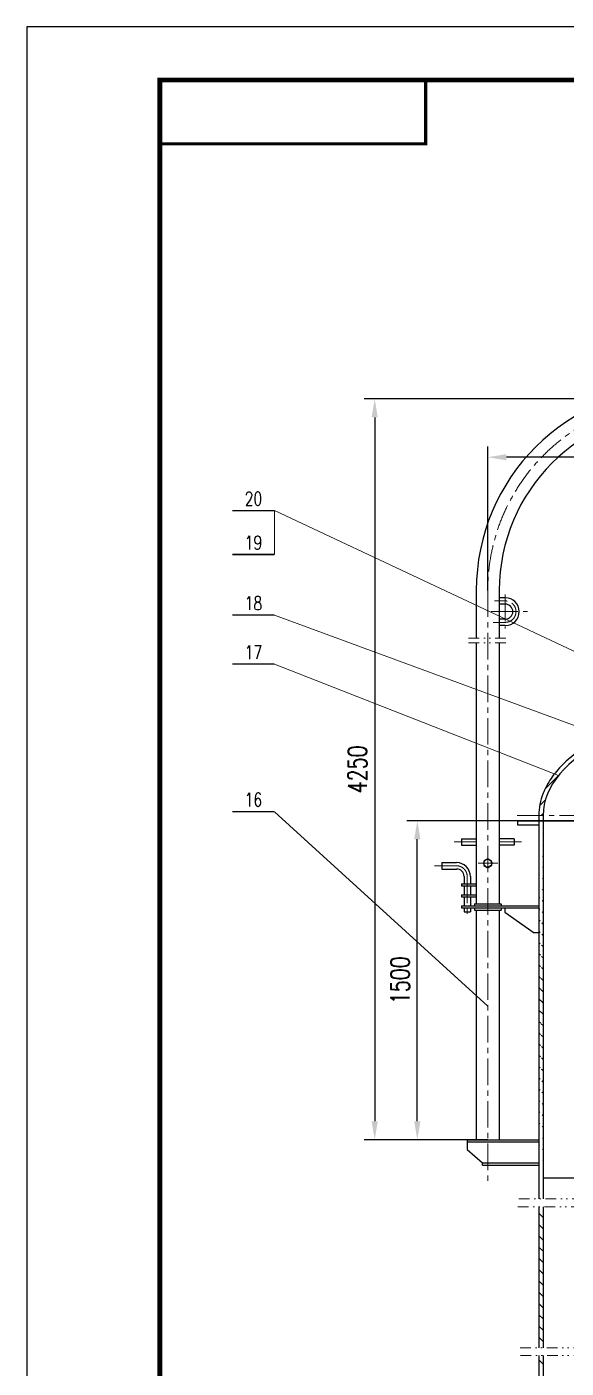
# Model space of a CAD drawing. Extents: x 3113 to 17963, y 3714 to 24739.
# Drawn here: x 3113 to 5648, y 18435 to 24739 of the extents above; entities that cross this region are included whole.
import ezdxf
from ezdxf.enums import TextEntityAlignment as Align

# ---------------------------------------------------------------- set-up
doc = ezdxf.new("R2010")
doc.units = 0
doc.header["$LTSCALE"] = 100
doc.header["$MEASUREMENT"] = 0
doc.linetypes.add('CENTER', pattern=[2, 1.25, -0.25, 0.25, -0.25])
doc.linetypes.add('DIVIDE', pattern=[1.25, 0.5, -0.25, 0, -0.25, 0, -0.25])
doc.layers.get('0').update_dxf_attribs({"linetype": 'CONTINUOUS', "lineweight": 25})
doc.layers.get('DEFPOINTS').update_dxf_attribs({"linetype": 'CONTINUOUS', "lineweight": 25})
for name, color, linetype, lineweight in [('1', 2, 'CENTER', 9), ('3', 4, 'DIVIDE', 9), ('5', 1, 'CONTINUOUS', 9), ('dim', 1, 'CONTINUOUS', 9), ('text', 2, 'CONTINUOUS', 13)]:
    doc.layers.add(name, color=color, linetype=linetype, lineweight=lineweight)
doc.styles.add('ROMANS', font='romans', dxfattribs={"width": 0.75})
doc.styles.get("Standard").update_dxf_attribs({"font": 'txt', "width": 0.75, "bigfont": 'hztxt'})
doc.dimstyles.get("Standard").update_dxf_attribs({"dimtxt": 0.18, "dimasz": 0.18, "dimexe": 0.18, "dimexo": 0.0625, "dimgap": 0.09, "dimtad": 0, "dimtih": 1, "dimtoh": 1, "dimdec": 4, "dimzin": 0, "dimdsep": 46, "dimtxsty": 'Standard', "dimcen": 0.09, "dimadec": 0, "dimazin": 0, "dimtfac": 1, "dimtdec": 4, "dimtofl": 0, "dimtmove": 0, "dimatfit": 3, "dimfxl": 0, "dimtolj": 1, "dimtzin": 0, "dimarcsym": 0})
pattern_1 = [(135, (6791.052, 31998.23), (-26.5165, -26.5165), [])]

# ---------------------------------------------------------------- blocks, each defined once
blk = doc.blocks.new('*D5')
at = {"layer": 'DEFPOINTS', "color": 0}
for p in [(7079.3, 22793), (5279.2, 22716.2), (5279.2, 22090.5)]:
    blk.add_point(p, dxfattribs=at)
at = {"layer": 'dim', "color": 0, "lineweight": -2}
for p, q in [((5279.2, 22090.5), (5279.2, 22766.2)), ((7079.3, 22793), (7079.3, 22666.2)), ((6991.8, 22716.2), (5366.7, 22716.2))]:
    blk.add_line(p, q, dxfattribs=at)
at = {"layer": 'dim', "color": 0}
for points in [[(5366.7, 22730.7), (5366.7, 22701.6), (5279.2, 22716.2)], [(6991.8, 22730.7), (6991.8, 22701.6), (7079.3, 22716.2)]]:
    blk.add_solid(points, dxfattribs=at)
at = {"layer": 'dim', "color": 0, "insert": (6179.3, 22797.4), "char_height": 87.5, "attachment_point": 5, "style": 'ROMANS'}
blk.add_mtext('\\A1;1800', dxfattribs=at)
blk = doc.blocks.new('*D68')
at = {"layer": 'DEFPOINTS', "color": 0}
for p in [(4948.1, 21008), (5852.5, 21008), (5279.2, 19508)]:
    blk.add_point(p, dxfattribs=at)
at = {"layer": 'dim', "color": 0, "lineweight": -2}
for p, q in [((5852.5, 21008), (4898.1, 21008)), ((4948.1, 19595.5), (4948.1, 20920.5)), ((5279.2, 19508), (4898.1, 19508))]:
    blk.add_line(p, q, dxfattribs=at)
at = {"layer": 'dim', "color": 0}
for points in [[(4933.5, 20920.5), (4962.7, 20920.5), (4948.1, 21008)], [(4933.5, 19595.5), (4962.7, 19595.5), (4948.1, 19508)]]:
    blk.add_solid(points, dxfattribs=at)
at = {"layer": 'dim', "color": 0, "insert": (4866.8, 20258), "char_height": 87.5, "attachment_point": 5, "rotation": 90, "style": 'ROMANS'}
blk.add_mtext('\\A1;1500', dxfattribs=at)
blk = doc.blocks.new('*D69')
at = {"layer": 'DEFPOINTS', "color": 0}
for p in [(6418.8, 22990.5), (4747.8, 19508), (5182, 19508)]:
    blk.add_point(p, dxfattribs=at)
at = {"layer": 'dim', "color": 0, "lineweight": -2}
for p, q in [((6418.8, 22990.5), (4697.8, 22990.5)), ((4747.8, 22903), (4747.8, 19595.5)), ((5182, 19508), (4697.8, 19508))]:
    blk.add_line(p, q, dxfattribs=at)
at = {"layer": 'dim', "color": 0}
for points in [[(4733.2, 22903), (4762.4, 22903), (4747.8, 22990.5)], [(4733.2, 19595.5), (4762.4, 19595.5), (4747.8, 19508)]]:
    blk.add_solid(points, dxfattribs=at)
at = {"layer": 'dim', "color": 0, "insert": (4666.5, 21249.2), "char_height": 87.5, "attachment_point": 5, "rotation": 90, "style": 'ROMANS'}
blk.add_mtext('\\A1;4250', dxfattribs=at)

msp = doc.modelspace()

# ---------------------------------------------------------------- hatches: boundary and pattern name
at = {"layer": 'dim'}
h = msp.add_hatch(dxfattribs=at)
h.set_pattern_fill('ANSI31', color=256, scale=300, angle=90, style=0)
h.set_pattern_definition(pattern_1)
edge = h.paths.add_edge_path()
edge.add_line((5519.2, 21033), (5519.2, 19230.6))
edge.add_line((5539.2, 21033), (5539.2, 19230.6))
h = msp.add_hatch(dxfattribs=at)
h.set_pattern_fill('ANSI31', color=256, scale=300, angle=90, style=0)
h.set_pattern_definition(pattern_1)
h.paths.add_polyline_path([(5539.2, 19192.7), (5519.2, 19192.7), (5519.2, 18530.7), (5539.2, 18530.7)])

# ---------------------------------------------------------------- linework, layer by layer
for p, q in [((5225.2, 22090.5), (5225.2, 21865.3)), ((5333.2, 22090.5), (5333.2, 21865.3)), ((5361.6, 22055.8), (5333.2, 22055.8)), ((5361.6, 22025.8), (5333.2, 22025.8)), ((5361.6, 21955.1), (5333.2, 21955.1)), ((5361.6, 21925.1), (5333.2, 21925.1)), ((5225.2, 21843.9), (5225.2, 20618)), ((5333.2, 21843.9), (5333.2, 20618)), ((5419.2, 21008), (5519.2, 21008)), ((5419.2, 21008), (5419.2, 20988)), ((5519.2, 21033), (5519.2, 19230.6)), ((5519.2, 21008), (7559.2, 21008)), ((5539.2, 21033), (5539.2, 19230.6)), ((5419.2, 20988), (5519.2, 20988)), ((5155.2, 20923.3), (5225.2, 20923.3)), ((5155.2, 20923.3), (5155.2, 20893.3)), ((5155.2, 20893.3), (5225.2, 20893.3)), ((5403.2, 20923.3), (5333.2, 20923.3)), ((5403.2, 20893.3), (5333.2, 20893.3)), ((5403.2, 20923.3), (5403.2, 20893.3)), ((5062.5, 20810.9), (5062.5, 20780.9)), ((5062.5, 20810.9), (5132.5, 20810.9)), ((5062.5, 20780.9), (5132.5, 20780.9)), ((5167.5, 20745.9), (5167.5, 20711.6)), ((5197.5, 20745.9), (5197.5, 20711.6)), ((5156.3, 20711.6), (5156.3, 20701.6)), ((5156.3, 20711.6), (5225.2, 20711.6)), ((5156.3, 20701.6), (5225.2, 20701.6)), ((5167.5, 20701.6), (5167.5, 20659.8)), ((5197.5, 20701.6), (5197.5, 20659.8)), ((5156.3, 20659.8), (5225.2, 20659.8)), ((5156.3, 20659.8), (5156.3, 20649.8)), ((5156.3, 20649.8), (5225.2, 20649.8)), ((5167.5, 20649.8), (5167.5, 20608)), ((5197.5, 20649.8), (5197.5, 20608)), ((5216.7, 20618), (5216.7, 20608)), ((5216.7, 20618), (5341.8, 20618)), ((5341.8, 20618), (5341.8, 20608)), ((5156.3, 20608), (5156.3, 20598)), ((5156.3, 20608), (5519.2, 20608)), ((5156.3, 20598), (5519.2, 20598)), ((5167.5, 20598), (5167.5, 20579.5)), ((5167.5, 20579.5), (5197.5, 20579.5)), ((5197.5, 20598), (5197.5, 20579.5)), ((5216.7, 20598), (5216.7, 20588)), ((5216.7, 20588), (5341.8, 20588)), ((5225.2, 20588), (5225.2, 19508)), ((5333.2, 20588), (5333.2, 19508)), ((5341.8, 20598), (5341.8, 20588)), ((5359.1, 20598), (5359.1, 20577.7)), ((5359.1, 20577.7), (5497.6, 20481.3)), ((5519.2, 20481.3), (5497.6, 20481.3)), ((5182, 19508), (5182, 19463)), ((5182, 19508), (5519.2, 19508)), ((5182, 19498), (5519.2, 19498)), ((5182, 19463), (5254.7, 19399.3)), ((5254.7, 19389.3), (5254.7, 19399.3)), ((5254.7, 19399.3), (5519.2, 19399.3)), ((5254.7, 19389.3), (5519.2, 19389.3)), ((5539.2, 19329.7), (5785.2, 19329.7)), ((5519.2, 19192.7), (5519.2, 18530.7)), ((5539.2, 19192.7), (5539.2, 18530.7)), ((5519.2, 18494.1), (5519.2, 17443)), ((5539.2, 18494.1), (5539.2, 17443))]:
    msp.add_line(p, q)
at = {"color": 14}
msp.add_lwpolyline([(3112.7, 24739), (3112.7, 3714), (17962.7, 3714), (17962.7, 24739)], close=True, dxfattribs=at)
at = {"color": 14, "const_width": 22.5}
msp.add_lwpolyline([(3737.7, 24489), (3737.7, 3964), (17712.7, 3964), (17712.7, 24489)], close=True, dxfattribs=at)
at = {"color": 14, "const_width": 15}
msp.add_lwpolyline([(3737.7, 24189), (4987.7, 24189), (4987.7, 24489)], dxfattribs=at)
msp.add_lwpolyline([(5260.7, 20818.5), (5261.2, 20797.4), (5279.7, 20787.2), (5297.8, 20798.2), (5297.3, 20819.3), (5278.8, 20829.5)], close=True)
msp.add_circle((5279.2, 20808.3), 18.3)
for centre, radius, start, end in [((6179.2, 22090.5), 954, 90, 180), ((6179.2, 22090.5), 846, 90, 180), ((5361.6, 21990.5), 65.3, 270, 90), ((5361.6, 21990.5), 35.3, 270, 90), ((5132.5, 20745.9), 65, 0, 90), ((5132.5, 20745.9), 35, 0, 90)]:
    msp.add_arc(centre, radius, start, end)
msp.add_ellipse((6539.2, 21033), major_axis=(-1000, 0), ratio=0.5, start_param=3.141593, end_param=6.283185)
msp.add_open_spline([(6008.2, 21477.6), (5995.6, 21473.7), (5983.2, 21469.7), (5933, 21452.7), (5896.7, 21438.5), (5828.2, 21407.7), (5796, 21391.1), (5736.2, 21355.8), (5708.5, 21337), (5658.4, 21297.7), (5635.9, 21277.1), (5596.5, 21234.3), (5579.5, 21212), (5555.3, 21172.3), (5546.7, 21155.1), (5532.8, 21120.3), (5527.6, 21102.5), (5520.9, 21067.5), (5519.2, 21050.3), (5519.2, 21033)], degree=3, knots=[5.265227, 5.265227, 5.265227, 5.265227, 5.30898, 5.30898, 5.444651, 5.444651, 5.580322, 5.580322, 5.715994, 5.715994, 5.851665, 5.851665, 5.987336, 5.987336, 6.087268, 6.087268, 6.1872, 6.1872, 6.283185, 6.283185, 6.283185, 6.283185])
at = {"color": 14}
msp.add_point((3737.7, 24489), dxfattribs=at)
at = {"layer": '1'}
for p, q in [((5279.2, 22090.5), (5279.2, 19312.5)), ((5361.6, 22071), (5361.6, 21910.8)), ((5361.6, 22040.8), (5310.6, 22040.8)), ((5295.2, 21990.5), (5465.9, 21990.5)), ((5361.6, 21940.1), (5304.4, 21940.1)), ((5417, 21033), (7657.8, 21033)), ((5120.9, 20908.3), (5225.2, 20908.3)), ((5437.5, 20908.3), (5333.2, 20908.3)), ((5326.8, 20808.3), (5233.7, 20808.3)), ((5028.2, 20795.9), (5132.5, 20795.9)), ((5182.5, 20745.9), (5182.5, 20555.8))]:
    msp.add_line(p, q, dxfattribs=at)
for centre, radius, start, end in [((6179.2, 22090.5), 900, 90, 180), ((5361.6, 21990.5), 50.3, 270, 90), ((5132.5, 20745.9), 50, 0, 90)]:
    msp.add_arc(centre, radius, start, end, dxfattribs=at)
at = {"layer": '3'}
for p, q in [((5188.8, 21865.3), (5373.1, 21865.3)), ((5188.8, 21843.9), (5373.1, 21843.9))]:
    msp.add_line(p, q, dxfattribs=at)
for points in [[(5420.9, 19192.7), (5812.8, 19192.7), (5831.8, 19233.5)], [(5425.6, 19230.6), (5817.5, 19230.6), (5836.6, 19271.4)], [(5431.4, 18530.7), (6302.9, 18530.7), (6327.2, 18574.9), (6353.7, 18530.7)], [(5432.5, 18494.1), (6302.9, 18494.1), (6327.2, 18538.3), (6353.7, 18494.1)]]:
    msp.add_lwpolyline(points, dxfattribs=at)
at = {"layer": '5'}
for p, q in [((4276.5, 22465.1), (6039.2, 21636.8)), ((4276.5, 21974.3), (6539.2, 21141.8)), ((4276.5, 21743.7), (5611.9, 21220.1)), ((4276.5, 21050.2), (5279.2, 20135.8))]:
    msp.add_line(p, q, dxfattribs=at)
at = {"layer": 'dim'}
for p, q in [((5547.6, 21155.8), (5611.9, 21220.1)), ((5523, 21078.2), (5549.6, 21104.8)), ((5530.9, 21033), (5539.4, 21041.5)), ((5539.2, 18453.8), (5519.2, 18473.8))]:
    msp.add_line(p, q, dxfattribs=at)
at = {"layer": 'text', "linetype": 'Continuous'}
msp.add_line((4276.5, 22465.1), (4276.5, 22259.1), dxfattribs=at)
at = {"layer": 'text', "const_width": 6.4}
for points in [[(4079, 22465.1), (4276.5, 22465.1)], [(4079, 22259.1), (4276.5, 22259.1)], [(4079, 21974.3), (4276.5, 21974.3)], [(4079, 21743.7), (4276.5, 21743.7)], [(4079, 21050.2), (4276.5, 21050.2)]]:
    msp.add_lwpolyline(points, dxfattribs=at)

# ---------------------------------------------------------------- texts
at = {"layer": 'text', "style": 'ROMANS', "width": 0.75}
for s, p in [('20', (4177.8, 22521.1)), ('19', (4177.8, 22315.1)), ('18', (4177.8, 22030.2)), ('17', (4177.8, 21799.7)), ('16', (4177.8, 21106.2))]:
    msp.add_text(s, height=64, dxfattribs=at).set_placement(p, align=Align.MIDDLE)

# ---------------------------------------------------------------- dimensions: what is measured, and where the dimension line sits
at = {"layer": 'dim'}
dim = msp.add_linear_dim(base=(4747.8, 19508), p1=(6418.8, 22990.5), p2=(5182, 19508), angle=90, text='4250', dimstyle='Standard', override={"dimscale": 25, "dimtxt": 3.5, "dimasz": 3.5, "dimexe": 2, "dimexo": 0, "dimgap": 1.5, "dimtad": 1, "dimtih": 0, "dimtoh": 0, "dimdec": 0, "dimtxsty": 'ROMANS', "dimtdec": 0, "dimtofl": 1, "dimtmove": 2}, dxfattribs=at)
dim.commit()
dim.dimension.update_dxf_attribs({"geometry": '*D69', "text_midpoint": (4666.5, 21249.2)})
dim = msp.add_linear_dim(base=(5279.2, 22716.2), p1=(7079.3, 22793), p2=(5279.2, 22090.5), dimstyle='Standard', override={"dimscale": 25, "dimtxt": 3.5, "dimasz": 3.5, "dimexe": 2, "dimexo": 0, "dimgap": 1.5, "dimtad": 1, "dimtih": 0, "dimtoh": 0, "dimdec": 0, "dimtxsty": 'ROMANS', "dimtdec": 0, "dimtofl": 1, "dimtmove": 2}, dxfattribs=at)
dim.commit()
dim.dimension.update_dxf_attribs({"geometry": '*D5', "text_midpoint": (6179.3, 22797.4)})
dim = msp.add_linear_dim(base=(4948.1, 21008), p1=(5279.2, 19508), p2=(5852.5, 21008), angle=90, dimstyle='Standard', override={"dimscale": 25, "dimtxt": 3.5, "dimasz": 3.5, "dimexe": 2, "dimexo": 0, "dimgap": 1.5, "dimtad": 1, "dimtih": 0, "dimtoh": 0, "dimdec": 0, "dimtxsty": 'ROMANS', "dimtdec": 0, "dimtofl": 1, "dimtmove": 2}, dxfattribs=at)
dim.commit()
dim.dimension.update_dxf_attribs({"geometry": '*D68', "text_midpoint": (4866.8, 20258)})

doc.saveas('drawing.dxf')
